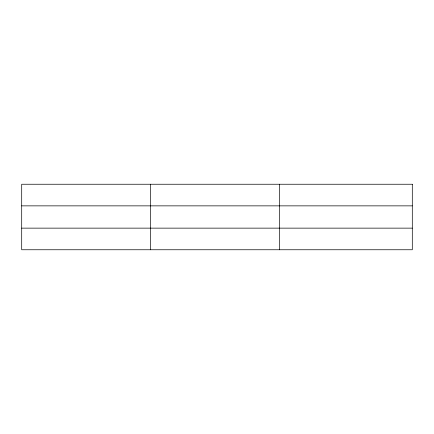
<?xml version="1.0" encoding="UTF-8"?>
<svg xmlns="http://www.w3.org/2000/svg" width="434" height="434" viewBox="0 0 434 434"><rect width="100%" height="100%" fill="white"/><g stroke="black" fill="none" stroke-linecap="round" stroke-linejoin="round"><path stroke-width="0.65" d="M150.598 184.244L150.598 249.756M279.496 184.244L279.496 249.756M21.7 205.862L412.3 205.862M21.7 228.138L412.3 228.138M412.3 184.244L412.3 249.756L21.7 249.756L21.7 184.244L412.3 184.244"/></g></svg>
